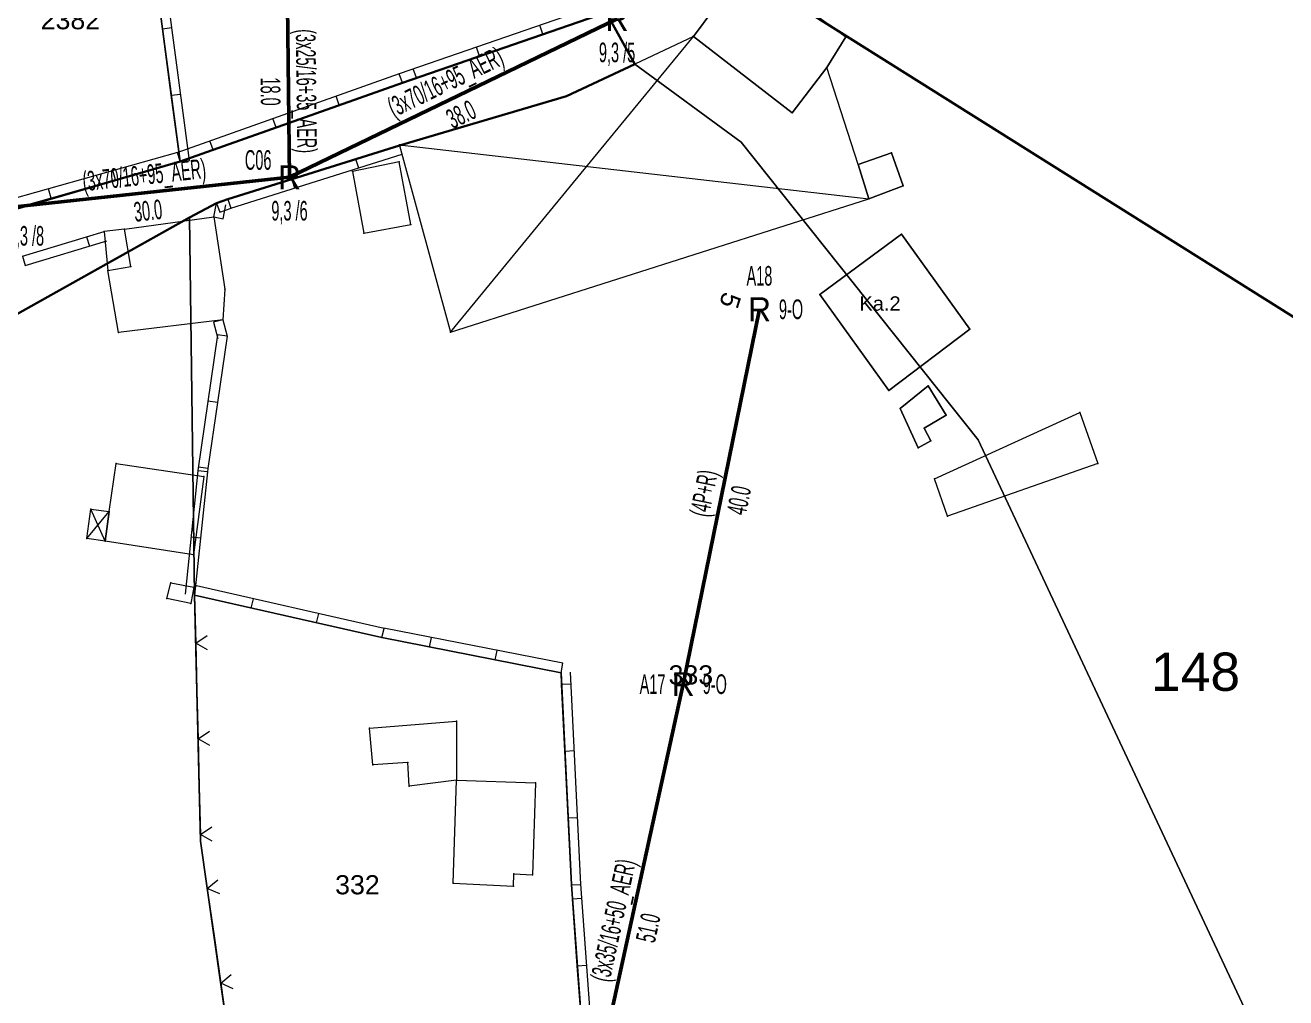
# Model space of a CAD drawing. Header units: millimetres. Extents: x 615240 to 617330, y 4151758 to 4153557.
# Drawn here: x 615697.4 to 615829.2, y 4152482.5 to 4152584.1 of the extents above; entities that cross this region are included whole.
import ezdxf
from ezdxf.enums import TextEntityAlignment as Align
from ezdxf.xclip import XClip

# ---------------------------------------------------------------- set-up
doc = ezdxf.new("R2010")
doc.units = ezdxf.units.MM
doc.header["$XCLIPFRAME"] = 2
for name, color, linetype, lineweight in [('02_ADA_ALN_YENI', 7, 'Continuous', 30), ('02_ADA_NO_YENI', 18, 'Continuous', 0), ('03_PARSEL_ALN_ESKI', 18, 'Continuous', 0), ('03_PARSEL_ALN_YENI', 171, 'Continuous', 0), ('03_PARSEL_NO_ESKI', 5, 'Continuous', 0), ('03_PARSEL_SNR_YENI', 5, 'Continuous', 0), ('04_YAPI_ALN_TSCLSIZ', 18, 'Continuous', 0), ('04_YAPI_SNR_TSCL', 232, 'Continuous', 0), ('04_YAPI_SNR_TSCLSZ', 77, 'Continuous', 0), ('06_DETAY_SNR_KROKI', 4, 'Continuous', 0), ('07_SNRTIP_GECERLI', 30, 'Continuous', 0), ('07_SNRTIP_SABIT', 18, 'Continuous', 0), ('DIREK_AG_MEVCUT', 3, 'Continuous', 25), ('HAT_AG_HAVAI_MEVCUT', 82, 'Continuous', 50), ('NOKTA_DETAY_YENI', 171, 'Continuous', 0), ('NOKTA_PARSEL_ESKI', 6, 'Continuous', 0), ('NOKTA_PARSEL_YENI', 30, 'Continuous', 0), ('NOKTA_YAPI_TSCL', 232, 'Continuous', 0), ('NOKTA_YAPI_TSCLSIZ', 77, 'Continuous', 0)]:
    doc.layers.add(name, color=color, linetype=linetype, lineweight=lineweight)
doc.styles.add('Direk', font='B_CAD')
doc.styles.get("Standard").update_dxf_attribs({"font": 'Arial'})

# ---------------------------------------------------------------- blocks, each defined once
blk = doc.blocks.new('fggg')
at = {"layer": '02_ADA_ALN_YENI', "color": 252}
for points in [[(615690.13, 4152550.38, 0), (615714.56, 4152564.03, 0), (615717.37, 4152565.53, 0), (615718.56, 4152565.96, 0), (615736.51, 4152571.55, 0), (615753.98, 4152576.71, 0), (615761.13, 4152580.07, 0), (615758.13, 4152585.47, 0), (615736.81, 4152578.12, 0), (615713.56, 4152569.87, 0), (615691.84, 4152563.6, 0)], [(615742.03, 4152608.91, 0), (615892.46, 4152514.42, 0)]]:
    blk.add_polyline3d(points, dxfattribs=at)
at = {"layer": '03_PARSEL_ALN_ESKI', "color": 252}
for p in [(615767.28, 4152516.22), (615732.41, 4152494.28)]:
    blk.add_point(p, dxfattribs=at)
at = {"layer": '03_PARSEL_ALN_YENI', "color": 252}
for points in [[(615742.03, 4152608.91, 0), (615892.46, 4152514.42, 0), (615920.44, 4152516.29, 0), (615908.14, 4152502.5, 0), (615901.9, 4152496.9, 0), (615887.65, 4152486.41, 0), (615870.13, 4152476.76, 0), (615863.78, 4152472.74, 0), (615843.67, 4152466.25, 0), (615833.43, 4152463.1, 0), (615797.02, 4152540.78, 0), (615772.25, 4152571.92, 0), (615761.13, 4152580.07, 0), (615758.13, 4152585.47, 0), (615747.06, 4152595.76, 0), (615734.79, 4152607.75, 0), (615742.03, 4152608.91, 0)], [(615694.4, 4152606.05, 0), (615708.92, 4152607.64, 0), (615710.34, 4152594.26, 0), (615713.56, 4152569.87, 0), (615691.84, 4152563.6, 0), (615694.4, 4152606.05, 0)], [(615736.81, 4152578.12, 0), (615713.56, 4152569.87, 0), (615710.34, 4152594.26, 0), (615708.92, 4152607.64, 0), (615722.79, 4152607.68, 0), (615734.79, 4152607.75, 0), (615747.06, 4152595.76, 0), (615758.13, 4152585.47, 0), (615736.81, 4152578.12, 0)], [(615715.08, 4152524.55, 0), (615714.56, 4152564.03, 0), (615717.37, 4152565.53, 0), (615718.56, 4152565.96, 0), (615736.51, 4152571.55, 0), (615753.98, 4152576.71, 0), (615761.13, 4152580.07, 0), (615772.25, 4152571.92, 0), (615797.02, 4152540.78, 0), (615833.43, 4152463.1, 0), (615823.31, 4152462.94, 0), (615801.12, 4152463.5, 0), (615777.92, 4152462.15, 0), (615756.64, 4152464.87, 0), (615754.48, 4152494.27, 0), (615753.4, 4152516.45, 0), (615734.67, 4152520.11, 0), (615715.08, 4152524.55, 0)], [(615756.64, 4152464.87, 0), (615730.45, 4152469.52, 0), (615720, 4152468.64, 0), (615715.71, 4152498.84, 0), (615715.08, 4152524.55, 0), (615734.67, 4152520.11, 0), (615753.4, 4152516.45, 0), (615754.48, 4152494.27, 0), (615756.64, 4152464.87, 0)]]:
    blk.add_polyline3d(points, close=True, dxfattribs=at)
blk.add_polyline3d([(615690.13, 4152550.38, 0), (615714.56, 4152564.03, 0), (615715.08, 4152524.55, 0), (615715.71, 4152498.84, 0), (615720, 4152468.64, 0), (615697.59, 4152463.79, 0), (615697.59, 4152463.79, 0), (615683.63, 4152461.07, 0)], dxfattribs=at)
at = {"layer": '03_PARSEL_SNR_YENI', "color": 252}
for p, q in [((615714.55, 4152570, 0.95), (615711.33, 4152594.39, 0.95)), ((615711.73, 4152583.75, 0.95), (615710.81, 4152590.69, 0.95)), ((615711.73, 4152583.75, 0.95), (615712.72, 4152583.88, 0.95)), ((615712.64, 4152576.81, 0.95), (615711.73, 4152583.75, 0.95)), ((615712.64, 4152576.81, 0.95), (615713.64, 4152576.94, 0.95)), ((615713.56, 4152569.87, 0.95), (615712.64, 4152576.81, 0.95)), ((615713.56, 4152569.87, 0.95), (615714.55, 4152570, 0.95)), ((615717.1, 4152564.09, 0.95), (615717.37, 4152565.53, 0.95)), ((615717.37, 4152565.53, 0.95), (615718.56, 4152565.96, 0.95)), ((615717.37, 4152565.53, 0.95), (615717.71, 4152564.59, 0.95)), ((615718.08, 4152563.91, 0.95), (615718.35, 4152565.35, 0.95)), ((615717.1, 4152564.09, 0.95), (615718.08, 4152563.91, 0.95)), ((615717.71, 4152564.59, 0.95), (615718.9, 4152565.02, 0.95))]:
    blk.add_line(p, q, dxfattribs=at)
for p in [(615713.56, 4152569.87, 663.41), (615717.37, 4152565.53, 662.99), (615717.37, 4152565.53, 662.99), (615718.56, 4152565.96, 663.35), (615717.1, 4152564.09, 661.9)]:
    blk.add_point(p, dxfattribs=at)
at = {"layer": '04_YAPI_ALN_TSCLSIZ', "color": 252}
for points in [[(615781.2, 4152579.73, 0), (615777.56, 4152574.98, 0), (615767.24, 4152582.95, 0), (615772.71, 4152590.33, 0), (615777.59, 4152586.93, 0), (615783.19, 4152582.93, 0), (615781.2, 4152579.73, 0)], [(615789.18, 4152567.36, 0), (615785.59, 4152566, 0), (615784.46, 4152569.56, 0), (615787.96, 4152570.79, 0), (615789.18, 4152567.36, 0)], [(615706.02, 4152558.49, 0), (615708.42, 4152558.91, 0), (615707.75, 4152562.82, 0), (615717.1, 4152564.09, 0), (615718.24, 4152556.54, 0), (615718.02, 4152553.34, 0), (615707.14, 4152552.02, 0), (615706.02, 4152558.49, 0)], [(615780.46, 4152555.99, 0), (615789.01, 4152562.29, 0), (615796.15, 4152552.37, 0), (615787.69, 4152545.96, 0), (615780.46, 4152555.99, 0)], [(615791.79, 4152546.44, 0), (615793.68, 4152543.36, 0), (615791.36, 4152542.02, 0), (615792.06, 4152540.7, 0), (615790.76, 4152539.95, 0), (615788.87, 4152544.08, 0), (615791.79, 4152546.44, 0)], [(615809.54, 4152538.33, 0), (615793.83, 4152532.8, 0), (615792.45, 4152536.73, 0), (615807.66, 4152543.66, 0), (615809.54, 4152538.33, 0)], [(615714.96, 4152528.76, 0), (615705.73, 4152530.2, 0), (615706.15, 4152533.3, 0), (615706.88, 4152538.32, 0), (615716.04, 4152536.96, 0), (615714.96, 4152528.76, 0)], [(615712.6, 4152525.83, 0), (615714.99, 4152525.4, 0), (615714.7, 4152523.69, 0), (615712.17, 4152524.22, 0), (615712.6, 4152525.83, 0)], [(615742.47, 4152505.21, 0), (615737.53, 4152504.57, 0), (615737.38, 4152507.07, 0), (615733.71, 4152506.8, 0), (615733.37, 4152510.65, 0), (615742.48, 4152511.38, 0), (615742.47, 4152505.21, 0)]]:
    blk.add_polyline3d(points, close=True, dxfattribs=at)
at = {"layer": '04_YAPI_SNR_TSCL', "color": 252}
for p, q in [((615736.49, 4152569.86, 662.72), (615731.58, 4152568.84, 662.71)), ((615737.71, 4152563.3, 660.49), (615736.49, 4152569.86, 662.72)), ((615731.58, 4152568.84, 662.71), (615732.77, 4152562.39, 662.08)), ((615732.77, 4152562.39, 662.08), (615737.71, 4152563.3, 660.49)), ((615742.12, 4152494.44, 647.22), (615742.47, 4152505.21, 650.15)), ((615742.47, 4152505.21, 650.15), (615750.72, 4152504.94, 649.14)), ((615750.72, 4152504.94, 649.14), (615750.41, 4152495.32, 648.89)), ((615748.42, 4152494.13, 648.85), (615748.48, 4152495.41, 647.77)), ((615748.48, 4152495.41, 647.77), (615750.41, 4152495.32, 648.89)), ((615742.12, 4152494.44, 647.22), (615748.42, 4152494.13, 648.85))]:
    blk.add_line(p, q, dxfattribs=at)
at = {"layer": '04_YAPI_SNR_TSCLSZ', "color": 252}
for p, q in [((615772.71, 4152590.33, 663.87), (615767.24, 4152582.95, 665.41)), ((615783.19, 4152582.93, 661.31), (615777.59, 4152586.93, 662.83)), ((615741.85, 4152552.05, 661.19), (615767.24, 4152582.95, 666.06)), ((615767.24, 4152582.95, 665.41), (615761.13, 4152580.07, 664.2)), ((615767.24, 4152582.95, 666.06), (615777.56, 4152574.98, 661.81)), ((615781.2, 4152579.73, 662.24), (615783.19, 4152582.93, 661.31)), ((615761.13, 4152580.07, 665.41), (615753.98, 4152576.71, 664.2)), ((615777.56, 4152574.98, 661.81), (615781.2, 4152579.73, 662.24)), ((615784.46, 4152569.56, 662.84), (615781.2, 4152579.73, 662.24)), ((615753.98, 4152576.71, 664.2), (615736.51, 4152571.55, 663.29)), ((615736.5, 4152571.62, 664.28), (615785.59, 4152566, 663.61)), ((615736.51, 4152571.55, 663.29), (615741.85, 4152552.05, 661.19)), ((615787.96, 4152570.79, 662.48), (615784.46, 4152569.56, 662.84)), ((615789.18, 4152567.36, 662.58), (615787.96, 4152570.79, 662.48)), ((615784.46, 4152569.56, 662.84), (615785.59, 4152566, 663.61)), ((615785.59, 4152566, 663.61), (615789.18, 4152567.36, 662.58)), ((615741.85, 4152552.05, 661.19), (615785.59, 4152566, 663.61)), ((615707.75, 4152562.82, 661.38), (615717.1, 4152564.09, 661.9)), ((615717.1, 4152564.09, 661.9), (615718.24, 4152556.54, 663.02)), ((615707.75, 4152562.82, 661.38), (615705.63, 4152562.56, 661.32)), ((615705.63, 4152562.56, 661.32), (615706.02, 4152558.49, 663.88)), ((615708.42, 4152558.91, 660.24), (615707.75, 4152562.82, 661.38)), ((615789.01, 4152562.29, 659.46), (615780.46, 4152555.99, 661.94)), ((615796.15, 4152552.37, 658.79), (615789.01, 4152562.29, 659.46)), ((615706.02, 4152558.49, 663.88), (615708.42, 4152558.91, 660.24)), ((615707.14, 4152552.02, 660.91), (615706.02, 4152558.49, 663.88)), ((615718.24, 4152556.54, 663.02), (615718.02, 4152553.34, 660.28)), ((615780.46, 4152555.99, 661.94), (615787.69, 4152545.96, 662.4)), ((615718.02, 4152553.34, 660.28), (615707.14, 4152552.02, 660.91)), ((615787.69, 4152545.96, 662.4), (615796.15, 4152552.37, 658.79)), ((615791.79, 4152546.44, 657.45), (615788.87, 4152544.08, 662.4)), ((615793.68, 4152543.36, 657.06), (615791.79, 4152546.44, 657.45)), ((615788.87, 4152544.08, 662.4), (615790.76, 4152539.95, 659.12)), ((615791.36, 4152542.02, 659.2), (615793.68, 4152543.36, 657.06)), ((615792.45, 4152536.73, 658.94), (615807.66, 4152543.66, 658.05)), ((615807.66, 4152543.66, 658.05), (615809.54, 4152538.33, 657.56)), ((615792.06, 4152540.7, 659.11), (615791.36, 4152542.02, 659.2)), ((615790.76, 4152539.95, 659.12), (615792.06, 4152540.7, 659.11)), ((615706.15, 4152533.3, 654.96), (615706.88, 4152538.32, 656.38)), ((615706.88, 4152538.32, 656.38), (615716.04, 4152536.96, 655.06)), ((615809.54, 4152538.33, 657.56), (615793.83, 4152532.8, 653.2)), ((615716.04, 4152536.96, 655.06), (615714.96, 4152528.76, 653.88)), ((615793.83, 4152532.8, 653.2), (615792.45, 4152536.73, 658.94)), ((615703.81, 4152530.48, 653.08), (615704.23, 4152533.56, 655.7)), ((615705.73, 4152530.2, 652.87), (615704.23, 4152533.56, 655.7)), ((615704.23, 4152533.56, 655.7), (615706.15, 4152533.3, 654.96)), ((615703.81, 4152530.48, 653.08), (615706.15, 4152533.3, 654.96)), ((615706.15, 4152533.3, 654.96), (615705.73, 4152530.2, 652.87)), ((615705.73, 4152530.2, 652.87), (615703.81, 4152530.48, 653.08)), ((615714.96, 4152528.76, 653.88), (615705.73, 4152530.2, 652.87)), ((615712.17, 4152524.22, 652.16), (615712.6, 4152525.83, 654.14)), ((615712.6, 4152525.83, 654.14), (615714.99, 4152525.4, 653.77)), ((615714.99, 4152525.4, 653.77), (615714.7, 4152523.69, 651.62)), ((615714.7, 4152523.69, 651.62), (615712.17, 4152524.22, 652.16)), ((615733.37, 4152510.65, 649.25), (615742.48, 4152511.38, 654.46)), ((615742.48, 4152511.38, 654.46), (615742.47, 4152505.21, 650.15)), ((615733.71, 4152506.8, 648.84), (615733.37, 4152510.65, 649.25)), ((615737.38, 4152507.07, 650.63), (615733.71, 4152506.8, 648.84)), ((615737.53, 4152504.57, 648.93), (615737.38, 4152507.07, 650.63)), ((615742.47, 4152505.21, 650.15), (615737.53, 4152504.57, 648.93))]:
    blk.add_line(p, q, dxfattribs=at)
at = {"layer": '06_DETAY_SNR_KROKI', "color": 252}
for p, q in [((615757.81, 4152586.41, 0.95), (615736.48, 4152579.06, 0.95)), ((615758.13, 4152585.47, 0.95), (615751.51, 4152583.19, 0.95)), ((615751.51, 4152583.19, 0.95), (615751.19, 4152584.13, 0.95)), ((615751.51, 4152583.19, 0.95), (615744.89, 4152580.91, 0.95)), ((615744.89, 4152580.91, 0.95), (615744.57, 4152581.85, 0.95)), ((615744.89, 4152580.91, 0.95), (615738.28, 4152578.62, 0.95)), ((615736.47, 4152579.06, 0.95), (615713.23, 4152570.81, 0.95)), ((615736.81, 4152578.12, 0.95), (615736.47, 4152579.06, 0.95)), ((615738.28, 4152578.62, 0.95), (615736.81, 4152578.12, 0.95)), ((615738.28, 4152578.62, 0.95), (615737.95, 4152579.57, 0.95)), ((615736.81, 4152578.12, 0.95), (615730.21, 4152575.78, 0.95)), ((615730.21, 4152575.78, 0.95), (615723.61, 4152573.44, 0.95)), ((615730.21, 4152575.78, 0.95), (615729.88, 4152576.72, 0.95)), ((615723.61, 4152573.44, 0.95), (615723.28, 4152574.38, 0.95)), ((615723.61, 4152573.44, 0.95), (615717.02, 4152571.1, 0.95)), ((615717.02, 4152571.1, 0.95), (615716.68, 4152572.04, 0.95)), ((615713.29, 4152570.83, 0.95), (615695.99, 4152565.96, 0.95)), ((615713.56, 4152569.87, 0.95), (615713.29, 4152570.83, 0.95)), ((615717.02, 4152571.1, 0.95), (615713.56, 4152569.87, 0.95)), ((615718.86, 4152565.01, 0.95), (615736.8, 4152570.66, 0.95)), ((615731.91, 4152570.17, 0.95), (615736.5, 4152571.62, 0.95)), ((615713.56, 4152569.87, 0.95), (615706.82, 4152567.97, 0.95)), ((615725.24, 4152568.06, 0.95), (615731.91, 4152570.17, 0.95)), ((615731.91, 4152570.17, 0.95), (615732.21, 4152569.22, 0.95)), ((615706.82, 4152567.97, 0.95), (615700.09, 4152566.07, 0.95)), ((615706.82, 4152567.97, 0.95), (615706.55, 4152568.93, 0.95)), ((615718.56, 4152565.96, 0.95), (615725.24, 4152568.06, 0.95)), ((615725.24, 4152568.06, 0.95), (615725.54, 4152567.11, 0.95)), ((615700.09, 4152566.07, 0.95), (615699.82, 4152567.03, 0.95)), ((615700.09, 4152566.07, 0.95), (615696.26, 4152564.99, 0.95)), ((615718.56, 4152565.96, 0.95), (615718.86, 4152565.01, 0.95)), ((615703.79, 4152562, 0.95), (615705.63, 4152562.56, 0.95)), ((615697.09, 4152559.99, 0.95), (615703.79, 4152562, 0.95)), ((615697.38, 4152559.03, 0.95), (615705.92, 4152561.6, 0.95)), ((615703.79, 4152562, 0.95), (615704.08, 4152561.05, 0.95)), ((615697.09, 4152559.99, 0.95), (615697.38, 4152559.03, 0.95)), ((615718.02, 4152553.34, 0.95), (615717.06, 4152553.09, 0.95)), ((615718.02, 4152553.34, 0.95), (615718.48, 4152551.63, 0.95)), ((615717.06, 4152553.09, 0.95), (615717.51, 4152551.37, 0.95)), ((615717.49, 4152551.77, 0.95), (615715.43, 4152537.6, 0.95)), ((615718.48, 4152551.63, 0.95), (615717.47, 4152544.7, 0.95)), ((615718.48, 4152551.63, 0.95), (615717.49, 4152551.77, 0.95)), ((615717.47, 4152544.7, 0.95), (615716.47, 4152537.78, 0.95)), ((615717.47, 4152544.7, 0.95), (615716.48, 4152544.85, 0.95)), ((615715.43, 4152537.56, 0.95), (615714.09, 4152524.65, 0.95)), ((615716.42, 4152537.46, 0.95), (615715.43, 4152537.56, 0.95)), ((615716.47, 4152537.78, 0.95), (615715.48, 4152537.92, 0.95)), ((615716.42, 4152537.46, 0.95), (615715.7, 4152530.5, 0.95)), ((615716.47, 4152537.78, 0.95), (615716.42, 4152537.46, 0.95)), ((615715.7, 4152530.5, 0.95), (615714.71, 4152530.6, 0.95)), ((615715.7, 4152530.5, 0.95), (615715.08, 4152524.55, 0.95)), ((615721.01, 4152523.2, 0.95), (615715.08, 4152524.55, 0.95)), ((615715.08, 4152524.55, 0.95), (615715.2, 4152519.55, 0.95)), ((615734.89, 4152521.08, 0.95), (615715.3, 4152525.52, 0.95)), ((615721.01, 4152523.2, 0.95), (615721.23, 4152524.18, 0.95)), ((615727.84, 4152521.65, 0.95), (615721.01, 4152523.2, 0.95)), ((615727.84, 4152521.65, 0.95), (615728.06, 4152522.63, 0.95)), ((615734.67, 4152520.11, 0.95), (615727.84, 4152521.65, 0.95)), ((615715.2, 4152519.55, 0.95), (615716.41, 4152520.33, 0.95)), ((615734.67, 4152520.11, 0.95), (615734.89, 4152521.08, 0.95)), ((615753.59, 4152517.43, 0.95), (615734.86, 4152521.09, 0.95)), ((615716.44, 4152518.83, 0.95), (615715.2, 4152519.55, 0.95)), ((615715.2, 4152519.55, 0.95), (615715.33, 4152514.55, 0.95)), ((615739.66, 4152519.13, 0.95), (615734.67, 4152520.11, 0.95)), ((615739.66, 4152519.13, 0.95), (615739.85, 4152520.11, 0.95)), ((615746.53, 4152517.79, 0.95), (615739.66, 4152519.13, 0.95)), ((615746.53, 4152517.79, 0.95), (615746.72, 4152518.77, 0.95)), ((615753.4, 4152516.45, 0.95), (615746.53, 4152517.79, 0.95)), ((615753.4, 4152516.45, 0.95), (615753.59, 4152517.43, 0.95)), ((615753.46, 4152515.24, 0.95), (615753.4, 4152516.45, 0.95)), ((615755.48, 4152494.32, 0.95), (615754.4, 4152516.5, 0.95)), ((615753.46, 4152515.24, 0.95), (615754.46, 4152515.29, 0.95)), ((615753.8, 4152508.25, 0.95), (615753.46, 4152515.24, 0.95)), ((615715.33, 4152514.55, 0.95), (615715.45, 4152509.55, 0.95)), ((615715.45, 4152509.55, 0.95), (615716.65, 4152510.33, 0.95)), ((615716.69, 4152508.83, 0.95), (615715.45, 4152509.55, 0.95)), ((615715.45, 4152509.55, 0.95), (615715.57, 4152504.55, 0.95)), ((615753.8, 4152508.25, 0.95), (615754.8, 4152508.3, 0.95)), ((615754.14, 4152501.26, 0.95), (615753.8, 4152508.25, 0.95)), ((615715.57, 4152504.55, 0.95), (615715.69, 4152499.55, 0.95)), ((615754.14, 4152501.26, 0.95), (615755.14, 4152501.31, 0.95)), ((615754.48, 4152494.27, 0.95), (615754.14, 4152501.26, 0.95)), ((615715.69, 4152499.55, 0.95), (615716.89, 4152500.33, 0.95)), ((615716.93, 4152498.83, 0.95), (615715.69, 4152499.55, 0.95)), ((615715.69, 4152499.55, 0.95), (615715.71, 4152498.84, 0.95)), ((615715.71, 4152498.84, 0.95), (615716.41, 4152493.89, 0.95)), ((615716.41, 4152493.89, 0.95), (615717.51, 4152494.8, 0.95)), ((615754.48, 4152494.27, 0.95), (615755.48, 4152494.32, 0.95)), ((615754.59, 4152492.8, 0.95), (615754.48, 4152494.27, 0.95)), ((615757.64, 4152464.95, 0.95), (615755.48, 4152494.34, 0.95)), ((615717.73, 4152493.32, 0.95), (615716.41, 4152493.89, 0.95)), ((615716.41, 4152493.89, 0.95), (615717.12, 4152488.94, 0.95)), ((615754.59, 4152492.8, 0.95), (615755.59, 4152492.87, 0.95)), ((615755.1, 4152485.82, 0.95), (615754.59, 4152492.8, 0.95)), ((615717.12, 4152488.94, 0.95), (615717.82, 4152483.99, 0.95)), ((615717.82, 4152483.99, 0.95), (615718.92, 4152484.9, 0.95)), ((615755.1, 4152485.82, 0.95), (615756.1, 4152485.89, 0.95)), ((615755.62, 4152478.83, 0.95), (615755.1, 4152485.82, 0.95)), ((615719.13, 4152483.41, 0.95), (615717.82, 4152483.99, 0.95)), ((615717.82, 4152483.99, 0.95), (615718.52, 4152479.04, 0.95))]:
    blk.add_line(p, q, dxfattribs=at)
for p in [(615736.81, 4152578.12, 664.88), (615736.81, 4152578.12, 664.88), (615736.5, 4152571.62, 664.28), (615713.56, 4152569.87, 663.41), (615713.56, 4152569.87, 663.41), (615718.56, 4152565.96, 663.35), (615705.63, 4152562.56, 661.32), (615718.02, 4152553.34, 660.28), (615718.48, 4152551.63, 659.98), (615718.48, 4152551.63, 659.98), (615716.42, 4152537.46, 656.18), (615716.42, 4152537.46, 656.18), (615715.08, 4152524.55, 654.37), (615715.08, 4152524.55, 654.37), (615715.08, 4152524.55, 654.37), (615734.67, 4152520.11, 654.18), (615734.67, 4152520.11, 654.18), (615753.4, 4152516.45, 652.13), (615753.4, 4152516.45, 652.13), (615715.71, 4152498.84, 648.13), (615715.71, 4152498.84, 648.13), (615754.48, 4152494.27, 649.15), (615754.48, 4152494.27, 649.15)]:
    blk.add_point(p, dxfattribs=at)
at = {"layer": '07_SNRTIP_GECERLI', "color": 252}
for points in [[(615742.03, 4152608.91, 0), (615892.46, 4152514.42, 0)], [(615761.13, 4152580.07, 0), (615758.13, 4152585.47, 666.29)], [(615761.13, 4152580.07, 0), (615772.25, 4152571.92, 0), (615797.02, 4152540.78, 0), (615833.43, 4152463.1, 635)], [(615714.56, 4152564.03, 0), (615717.37, 4152565.53, 662.99)], [(615673.43, 4152538.19, 0), (615690.13, 4152550.38, 0), (615714.56, 4152564.03, 0)], [(615715.08, 4152524.55, 654.37), (615714.56, 4152564.03, 0)]]:
    blk.add_polyline3d(points, dxfattribs=at)
at = {"layer": '07_SNRTIP_SABIT', "color": 252}
for points in [[(615710.34, 4152594.26, 670.11), (615713.56, 4152569.87, 663.41)], [(615713.56, 4152569.87, 663.41), (615736.81, 4152578.12, 664.88), (615758.13, 4152585.47, 666.29)], [(615761.13, 4152580.07, 0), (615753.98, 4152576.71, 664.2), (615736.51, 4152571.55, 663.29), (615718.56, 4152565.96, 663.35), (615717.37, 4152565.53, 662.99)], [(615691.84, 4152563.6, 661.71), (615713.56, 4152569.87, 663.41)], [(615753.4, 4152516.45, 652.13), (615734.67, 4152520.11, 654.18), (615715.08, 4152524.55, 654.37)], [(615715.08, 4152524.55, 654.37), (615715.71, 4152498.84, 648.13), (615720, 4152468.64, 641.78)], [(615756.64, 4152464.87, 642.43), (615754.48, 4152494.27, 649.15), (615753.4, 4152516.45, 652.13)]]:
    blk.add_polyline3d(points, dxfattribs=at)
at = {"layer": 'NOKTA_DETAY_YENI', "color": 252}
for p in [(615718.48, 4152551.63, 659.98), (615716.42, 4152537.46, 656.18)]:
    blk.add_point(p, dxfattribs=at)
at = {"layer": 'NOKTA_PARSEL_ESKI', "color": 252}
for p in [(615772.25, 4152571.92), (615714.56, 4152564.03), (615797.02, 4152540.78)]:
    blk.add_point(p, dxfattribs=at)
at = {"layer": 'NOKTA_PARSEL_YENI', "color": 252}
for p in [(615761.13, 4152580.07), (615736.81, 4152578.12, 664.88), (615753.98, 4152576.71, 664.2), (615736.5, 4152571.62, 664.28), (615736.51, 4152571.55, 663.29), (615713.56, 4152569.87, 663.41), (615717.37, 4152565.53, 662.99), (615718.56, 4152565.96, 663.35), (615715.08, 4152524.55, 654.37), (615734.67, 4152520.11, 654.18), (615753.4, 4152516.45, 652.13), (615715.71, 4152498.84, 648.13), (615754.48, 4152494.27, 649.15)]:
    blk.add_point(p, dxfattribs=at)
at = {"layer": 'NOKTA_YAPI_TSCL', "color": 252}
for p in [(615736.49, 4152569.86, 662.72), (615731.58, 4152568.84, 662.71), (615737.71, 4152563.3), (615732.77, 4152562.39, 662.08), (615742.47, 4152505.21, 650.15), (615750.72, 4152504.94), (615748.48, 4152495.41), (615750.41, 4152495.32, 648.89), (615742.12, 4152494.44, 647.22), (615748.42, 4152494.13, 648.85)]:
    blk.add_point(p, dxfattribs=at)
at = {"layer": 'NOKTA_YAPI_TSCLSIZ', "color": 252}
for p in [(615767.17, 4152582.94, 666.06), (615767.24, 4152582.95, 665.41), (615783.19, 4152582.93, 661.31), (615781.2, 4152579.73, 662.24), (615777.56, 4152574.98), (615787.96, 4152570.79, 662.48), (615784.46, 4152569.56, 662.84), (615789.18, 4152567.36, 662.58), (615785.59, 4152566, 663.61), (615717.1, 4152564.09, 661.9), (615705.63, 4152562.56, 661.32), (615707.75, 4152562.82, 661.38), (615789.01, 4152562.29, 659.46), (615708.42, 4152558.91), (615706.02, 4152558.49, 663.88), (615718.24, 4152556.54, 663.02), (615780.46, 4152555.99, 661.94), (615718.02, 4152553.34, 660.28), (615707.14, 4152552.02, 660.91), (615741.85, 4152552.05, 661.19), (615796.15, 4152552.37, 658.79), (615787.69, 4152545.96, 662.4), (615791.79, 4152546.44, 657.45), (615788.87, 4152544.08, 662.4), (615793.68, 4152543.36, 657.06), (615807.66, 4152543.66, 658.05), (615791.36, 4152542.02, 659.2), (615792.06, 4152540.7, 659.11), (615790.76, 4152539.95, 659.12), (615706.88, 4152538.32, 656.38), (615809.54, 4152538.33, 657.56), (615716.04, 4152536.96, 655.06), (615792.45, 4152536.73, 658.94), (615704.23, 4152533.56, 655.7), (615706.15, 4152533.3), (615793.83, 4152532.8), (615703.81, 4152530.48, 653.08), (615705.73, 4152530.2, 652.87), (615714.96, 4152528.76, 653.88), (615712.6, 4152525.83, 654.14), (615714.99, 4152525.4, 653.77), (615712.17, 4152524.22, 652.16), (615714.7, 4152523.69, 651.62), (615742.48, 4152511.38, 654.46), (615733.37, 4152510.65, 649.25), (615733.71, 4152506.8, 648.84), (615737.38, 4152507.07, 650.63), (615737.53, 4152504.57, 648.93)]:
    blk.add_point(p, dxfattribs=at)
at = {"layer": '02_ADA_NO_YENI', "color": 252}
blk.add_text('148', height=4, dxfattribs=at).set_placement((615815.09, 4152514.55))
at = {"layer": '03_PARSEL_NO_ESKI', "color": 252}
for s, p in [('2382', (615698.99, 4152583.71)), ('333', (615764.65, 4152515.22)), ('332', (615729.78, 4152493.28))]:
    blk.add_text(s, height=2, dxfattribs=at).set_placement(p)
at = {"layer": '04_YAPI_SNR_TSCLSZ', "color": 252}
blk.add_text('Ka.2', height=1.5, dxfattribs=at).set_placement((615784.6, 4152554.29))

msp = doc.modelspace()

# ---------------------------------------------------------------- linework, layer by layer
at = {"layer": 'HAT_AG_HAVAI_MEVCUT'}
for p, q in [((615724.79, 4152586.19), (615725.01, 4152568.24)), ((615725.01, 4152568.24), (615759.26, 4152584.79)), ((615725.01, 4152568.24), (615695.01, 4152565.01)), ((615774.15, 4152554.44), (615766.18, 4152515.25)), ((615755.19, 4152465.09), (615766.18, 4152515.25))]:
    msp.add_line(p, q, dxfattribs=at)

# ---------------------------------------------------------------- block references
ref = msp.add_blockref('fggg', (0, 0))
XClip(ref).set_block_clipping_path([(615240.4021353753, 4153557.293983656), (616576.5432835864, 4153557.293983656), (616576.5432835864, 4152657.5), (617142.5, 4152657.5), (617142.5, 4151777.5), (615240.4021353753, 4151757.5), (615240.4021353753, 4152657.5)])

# ---------------------------------------------------------------- texts
at = {"layer": 'DIREK_AG_MEVCUT', "style": 'Direk'}
for p in [(615759.26, 4152584.79), (615725.01, 4152568.24), (615774.15, 4152554.44), (615766.18, 4152515.25)]:
    msp.add_text('R', height=2.5, dxfattribs=at).set_placement(p, align=Align.MIDDLE_CENTER)
at = {"layer": 'DIREK_AG_MEVCUT', "width": 0.53}
for s, p in [('9,3 /5', (615759.26, 4152581.29)), ('C06', (615721.73, 4152570.05)), ('9,3 /6', (615725.01, 4152564.74)), ('9,3 /8', (615697.45, 4152562.12)), ('A18', (615774.15, 4152557.94)), ('9-O', (615777.45, 4152554.44)), ('A17', (615762.97, 4152515.25)), ('9-O', (615769.48, 4152515.25))]:
    msp.add_text(s, height=2.05, dxfattribs=at).set_placement(p, align=Align.MIDDLE_CENTER)
at = {"layer": 'DIREK_AG_MEVCUT', "color": 32, "style": 'Direk'}
msp.add_text('5', height=2, rotation=612.455, dxfattribs=at).set_placement((615771.1, 4152555.36), align=Align.MIDDLE_CENTER)
at = {"layer": 'HAT_AG_HAVAI_MEVCUT', "lineweight": 30, "width": 0.53}
for s, rotation, p in [('(3x25/16+35_AER)', 270.7175, (615725.75, 4152577.23, 307862.51)), ('(3x70/16+95_AER)', 25.7875, (615741.76, 4152577.28, 307879.63)), ('(3x70/16+95_AER)', 366.1452, (615709.92, 4152567.47, 307847.51)), ('(4P+R)', 438.4971, (615769.33, 4152535.01, 307883.09)), ('(3x35/16+50_AER)', 77.642, (615759.85, 4152490.35, 307883.09))]:
    msp.add_text(s, height=2.05, rotation=rotation, dxfattribs=at).set_placement(p, align=Align.CENTER)
for s, rotation, p in [('18.0', 270.7175, (615724.05, 4152577.21, 307862.51)), ('38.0', 25.7875, (615742.5, 4152575.75, 307879.63)), ('30.0', 366.1452, (615710.1, 4152565.78, 307847.51)), ('40.0', 438.4971, (615771, 4152534.67, 307883.09)), ('51.0', 77.642, (615761.51, 4152489.99, 307883.09))]:
    msp.add_text(s, height=2.05, rotation=rotation, dxfattribs=at).set_placement(p, align=Align.TOP_CENTER)

doc.saveas('drawing.dxf')
